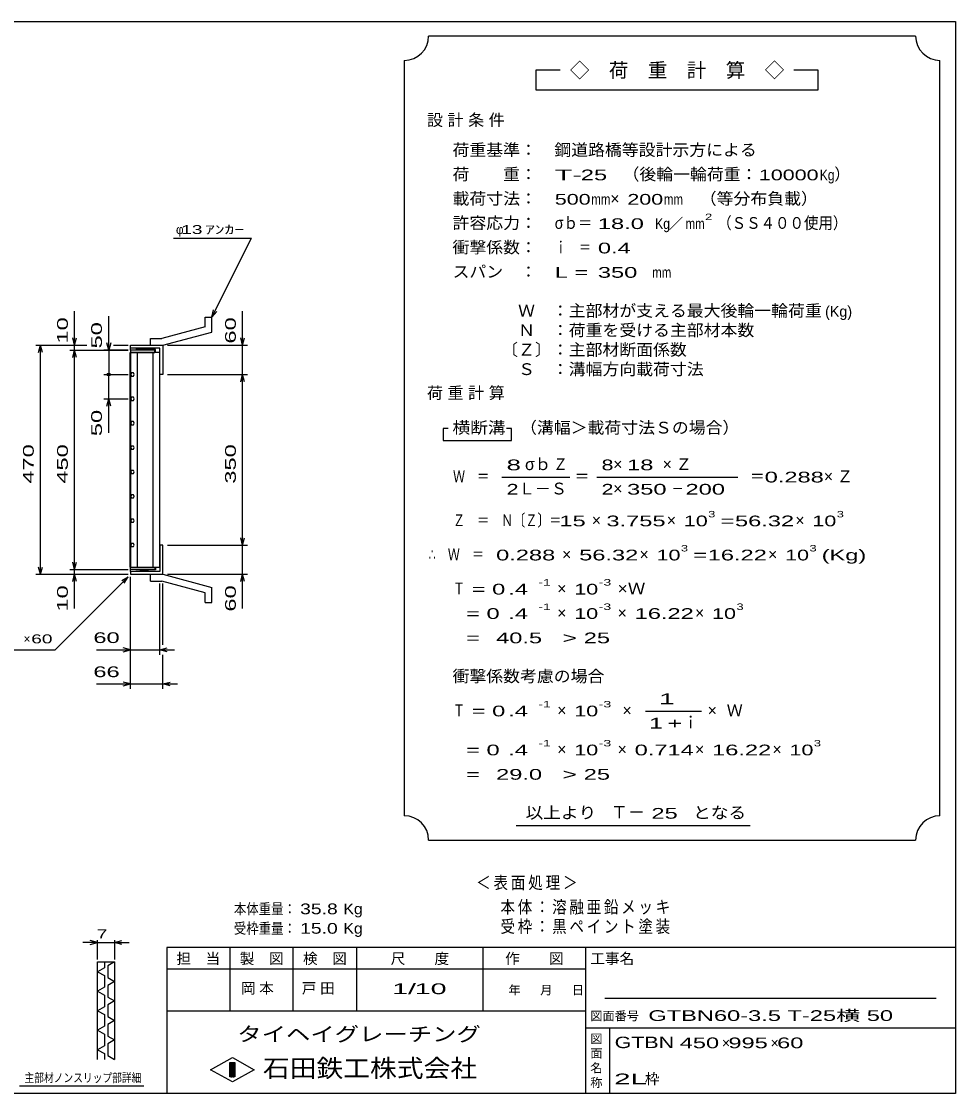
# Model space of a CAD drawing. Units: millimetres, scale not verified. Extents: x -1820 to 1731, y -1282 to 1054.
# Drawn here: x -187 to 1731, y -1146 to 1054 of the extents above; entities that cross this region are included whole.
import ezdxf
from ezdxf.enums import TextEntityAlignment as Align

# ---------------------------------------------------------------- set-up
doc = ezdxf.new("R2010")
doc.units = ezdxf.units.MM
doc.header["$LTSCALE"] = 10
for name, color, linetype, lineweight in [('0_2', 150, 'Continuous', 25), ('16', 3, 'Continuous', 25), ('19', 6, 'Continuous', 25), ('22', 4, 'Continuous', 25), ('24', 2, 'Continuous', 25), ('32', 4, 'Continuous', 25)]:
    doc.layers.add(name, color=color, linetype=linetype, lineweight=lineweight)
doc.styles.add('ベクトル', font='')
doc.styles.get('ベクトル').set_extended_font_data('ベクトル')

msp = doc.modelspace()

# ---------------------------------------------------------------- linework, layer by layer
at = {"layer": '0_2'}
for p, q in [((-1729, 1053.5), (1731, 1053.5)), ((1731, 1053.5), (1731, -1146.5)), ((1731, -846.5), (111, -846.5)), ((111, -846.5), (111, -1146.5)), ((241, -846.5), (241, -976.5)), ((371, -976.5), (371, -846.5)), ((501, -846.5), (501, -976.5)), ((761, -976.5), (761, -846.5)), ((971, -846.5), (971, -1146.5)), ((971, -891.5), (111, -891.5)), ((1691, -951.5), (1011, -951.5)), ((111, -976.5), (971, -976.5)), ((971, -1011.5), (1731, -1011.5)), ((1021, -1146.5), (1021, -1011.5)), ((201, -1097.5), (246, -1072.5)), ((246, -1072.5), (291, -1097.5)), ((246, -1122.5), (201, -1097.5)), ((241, -1082.5), (251, -1082.5)), ((241, -1112.5), (241, -1082.5)), ((241, -1082.5), (243, -1082.5)), ((243, -1082.5), (243, -1112.5)), ((245, -1112.5), (245, -1082.5)), ((245, -1082.5), (247, -1082.5)), ((291, -1097.5), (246, -1122.5)), ((247, -1082.5), (247, -1112.5)), ((249, -1112.5), (249, -1082.5)), ((249, -1082.5), (251, -1082.5)), ((251, -1082.5), (251, -1112.5)), ((251, -1082.5), (251, -1112.5)), ((251, -1112.5), (241, -1112.5)), ((243, -1112.5), (245, -1112.5)), ((247, -1112.5), (249, -1112.5)), ((1731, -1146.5), (-1729, -1146.5))]:
    msp.add_line(p, q, dxfattribs=at)
at = {"layer": '16'}
for p, q in [((36.3, -66.5), (36.3, 374.5)), ((36.3, 374.5), (37, 374.5)), ((87, 379), (37, 379)), ((37, 379), (37, 374.5)), ((37, 374.5), (87, 374.5)), ((37, 374.5), (37, -66.5)), ((97, 374.5), (37, 374.5)), ((52, 380), (48, 380)), ((50.5, 374.5), (50.5, -66.5)), ((65, 382), (52, 380)), ((78, 380), (65, 382)), ((88, 380), (78, 380)), ((83.5, -66.5), (83.5, 374.5)), ((87, 374.5), (87, 379)), ((88, 374.5), (88, 380)), ((97, -66.5), (97, 374.5)), ((38.85, 332.24), (37, 328.98)), ((42.6, 332.26), (38.85, 332.24)), ((44.5, 329), (42.6, 332.26)), ((37, 328.98), (38.9, 325.74)), ((38.9, 325.74), (42.65, 325.76)), ((42.65, 325.76), (44.5, 329.02)), ((38.85, 282.24), (37, 278.98)), ((37, 278.98), (38.9, 275.74)), ((42.6, 282.26), (38.85, 282.24)), ((38.9, 275.74), (42.65, 275.76)), ((44.5, 279), (42.6, 282.26)), ((42.65, 275.76), (44.5, 279.02)), ((38.85, 232.24), (37, 228.98)), ((37, 228.98), (38.9, 225.74)), ((42.6, 232.26), (38.85, 232.24)), ((38.9, 225.74), (42.65, 225.76)), ((44.5, 229), (42.6, 232.26)), ((42.65, 225.76), (44.5, 229.02)), ((38.85, 182.24), (37, 178.98)), ((37, 178.98), (38.9, 175.74)), ((42.6, 182.26), (38.85, 182.24)), ((44.5, 179), (42.6, 182.26)), ((42.65, 175.76), (44.5, 179.02)), ((38.9, 175.74), (42.65, 175.76)), ((38.85, 132.24), (37, 128.98)), ((42.6, 132.26), (38.85, 132.24)), ((44.5, 129), (42.6, 132.26)), ((37, 128.98), (38.9, 125.74)), ((38.9, 125.74), (42.65, 125.76)), ((42.65, 125.76), (44.5, 129.02)), ((38.85, 82.24), (37, 78.98)), ((37, 78.98), (38.9, 75.74)), ((42.6, 82.26), (38.85, 82.24)), ((38.9, 75.74), (42.65, 75.76)), ((44.5, 79), (42.6, 82.26)), ((42.65, 75.76), (44.5, 79.02)), ((38.85, 32.24), (37, 28.98)), ((37, 28.98), (38.9, 25.74)), ((42.6, 32.26), (38.85, 32.24)), ((38.9, 25.74), (42.65, 25.76)), ((44.5, 29), (42.6, 32.26)), ((42.65, 25.76), (44.5, 29.02)), ((38.85, -17.76), (37, -21.02)), ((37, -21.02), (38.9, -24.26)), ((42.6, -17.74), (38.85, -17.76)), ((44.5, -21), (42.6, -17.74)), ((42.65, -24.24), (44.5, -20.98)), ((38.9, -24.26), (42.65, -24.24)), ((37, -66.5), (36.3, -66.5)), ((37, -66.5), (87, -66.5)), ((37, -71), (37, -66.5)), ((37, -66.5), (97, -66.5)), ((87, -71), (37, -71)), ((52, -72), (48, -72)), ((65, -74), (52, -72)), ((78, -72), (65, -74)), ((88, -72), (78, -72)), ((87, -66.5), (87, -71)), ((88, -66.5), (88, -72))]:
    msp.add_line(p, q, dxfattribs=at)
at = {"layer": '19'}
for p, q in [((190, 447), (204, 447)), ((190, 427), (190, 447)), ((204, 416), (204, 447)), ((190, 427), (101, 403)), ((78, 403), (101, 403)), ((78, 389), (78, 403)), ((103, 389), (204, 416)), ((37, 379), (37, 389)), ((37, 383), (37, 389)), ((37, 389), (102, 389)), ((97, 383), (37, 383)), ((78, 389), (103, 389)), ((97, 329), (97, 383)), ((102, 389), (103, 388)), ((103, 388), (103, 329)), ((103, 329), (97, 329)), ((103, -21), (97, -21)), ((97, -21), (97, -75)), ((103, -80), (103, -21)), ((37, -75), (37, -65)), ((37, -75), (37, -81)), ((97, -75), (37, -75)), ((37, -81), (102, -81)), ((78, -81), (103, -81)), ((78, -95), (78, -81)), ((102, -81), (103, -80)), ((103, -81), (204, -108)), ((78, -95), (101, -95)), ((190, -119), (101, -95)), ((204, -139), (204, -108)), ((190, -139), (190, -119)), ((190, -139), (204, -139))]:
    msp.add_line(p, q, dxfattribs=at)
at = {"layer": '22'}
for p, q in [((125, 609), (285, 609)), ((204, 447), (285, 609)), ((-78, 389), (-78, 459)), ((-8, 379), (-8, 449)), ((204, 447), (207, 461.6)), ((204, 447), (214, 458)), ((267, 389), (267, 459)), ((-78, 389), (-82, 404)), ((-78, 389), (-74, 404)), ((267, 389), (263, 404)), ((267, 389), (271, 404)), ((-158, 389), (-53, 389)), ((-152, 374), (-148, 389)), ((-144, 374), (-148, 389)), ((-148, -81), (-148, 389)), ((-88, 389), (-53, 389)), ((-88, 379), (32, 379)), ((-82, 364), (-78, 379)), ((-78, 379), (-78, 389)), ((-74, 364), (-78, 379)), ((-78, -71), (-78, 379)), ((32, 379), (-18, 379)), ((-8, 379), (-12, 394)), ((-4, 394), (-8, 379)), ((-8, 379), (-8, 329)), ((2, 389), (32, 389)), ((2, 389), (32, 389)), ((113, 389), (277, 389)), ((267, 329), (267, 389)), ((-18, 329), (32, 329)), ((-8, 279), (-8, 329)), ((113, 329), (277, 329)), ((263, 314), (267, 329)), ((271, 314), (267, 329)), ((267, -21), (267, 329)), ((-18, 279), (32, 279)), ((-12, 264), (-8, 279)), ((-4, 264), (-8, 279)), ((-8, 209), (-8, 279)), ((113, -21), (277, -21)), ((267, -21), (263, -6)), ((267, -21), (271, -6)), ((267, -81), (267, -21)), ((-148, -81), (-152, -66)), ((-148, -81), (-144, -66)), ((-78, -71), (-82, -56)), ((-78, -71), (-74, -56)), ((-158, -81), (32, -81)), ((-118, -236), (32, -86)), ((-88, -71), (32, -71)), ((-88, -81), (32, -81)), ((-82, -96), (-78, -81)), ((-78, -81), (-78, -71)), ((-74, -96), (-78, -81)), ((-78, -151), (-78, -81)), ((19, -94), (32, -86)), ((24, -99), (32, -86)), ((37, -246), (37, -86)), ((37, -316), (37, -86)), ((113, -81), (277, -81)), ((263, -96), (267, -81)), ((271, -96), (267, -81)), ((267, -151), (267, -81)), ((97, -246), (97, -100)), ((103, -226), (103, -100)), ((-318, -236), (-118, -236)), ((-33, -236), (37, -236)), ((37, -236), (22, -232)), ((22, -240), (37, -236)), ((37, -236), (97, -236)), ((97, -236), (112, -232)), ((112, -240), (97, -236)), ((97, -236), (127, -236)), ((103, -316), (103, -246)), ((-33, -306), (37, -306)), ((37, -306), (22, -302)), ((22, -310), (37, -306)), ((37, -306), (103, -306)), ((103, -306), (118, -302)), ((118, -310), (103, -306)), ((103, -306), (133, -306))]:
    msp.add_line(p, q, dxfattribs=at)
msp.add_circle((-8, 329), 3, dxfattribs=at)
at = {"layer": '24', "color": 4}
for p, q in [((1649, 1023.5), (649, 1023.5)), ((599, 973.5), (599, -576.5)), ((1699, -576.5), (1699, 973.5)), ((919, 953.5), (869, 953.5)), ((869, 953.5), (869, 913.5)), ((1449, 953.5), (1399, 953.5)), ((1449, 913.5), (1449, 953.5)), ((869, 913.5), (1449, 913.5)), ((689, 218.5), (679, 218.5)), ((679, 218.5), (679, 193.5)), ((819, 218.5), (809, 218.5)), ((819, 193.5), (819, 218.5)), ((679, 193.5), (819, 193.5)), ((799, 118.5), (939, 118.5)), ((994, 118.5), (1284, 118.5)), ((1094, -361.5), (1209, -361.5)), ((829, -596.5), (1309, -596.5)), ((649, -626.5), (1649, -626.5))]:
    msp.add_line(p, q, dxfattribs=at)
for centre, start, end in [((599, 1023.5), 270, 0), ((1699, 1023.5), 180, 270), ((599, -626.5), 0, 90), ((1699, -626.5), 90, 180)]:
    msp.add_arc(centre, 50, start, end, dxfattribs=at)
at = {"layer": '32'}
for p, q in [((-31, -836.5), (-46, -832.5)), ((-31, -871.5), (-31, -831.5)), ((4, -831.5), (4, -871.5)), ((4, -836.5), (19, -832.5)), ((-31, -836.5), (-61, -836.5)), ((-46, -840.5), (-31, -836.5)), ((-31, -836.5), (4, -836.5)), ((19, -840.5), (4, -836.5)), ((4, -836.5), (34, -836.5)), ((-31, -876.5), (4, -876.5)), ((-31, -1076.5), (-31, -876.5)), ((-17, -876.5), (-17, -888.5)), ((4, -876.5), (-10, -884.5)), ((4, -876.5), (4, -1076.5)), ((-17, -888.5), (-31, -896.5)), ((-31, -896.5), (-17, -904.5)), ((-10, -884.5), (-10, -908.5)), ((-17, -904.5), (-17, -928.5)), ((-10, -908.5), (4, -916.5)), ((4, -916.5), (-10, -924.5)), ((-17, -928.5), (-31, -936.5)), ((-31, -936.5), (-17, -944.5)), ((-17, -944.5), (-17, -968.5)), ((-10, -924.5), (-10, -948.5)), ((-10, -948.5), (4, -956.5)), ((4, -956.5), (-10, -964.5)), ((-10, -964.5), (-10, -988.5)), ((-17, -968.5), (-31, -976.5)), ((-31, -976.5), (-17, -984.5)), ((-17, -984.5), (-17, -1008.5)), ((-10, -988.5), (4, -996.5)), ((-17, -1008.5), (-31, -1016.5)), ((4, -996.5), (-10, -1004.5)), ((-10, -1004.5), (-10, -1028.5)), ((-31, -1016.5), (-17, -1024.5)), ((-17, -1024.5), (-17, -1048.5)), ((-10, -1028.5), (4, -1036.5)), ((-17, -1048.5), (-31, -1056.5)), ((4, -1036.5), (-10, -1044.5)), ((-10, -1044.5), (-10, -1068.5)), ((-31, -1056.5), (-17, -1064.5)), ((-17, -1064.5), (-17, -1076.5)), ((-10, -1068.5), (4, -1076.5)), ((64, -1131.5), (-191, -1131.5))]:
    msp.add_line(p, q, dxfattribs=at)

# ---------------------------------------------------------------- texts
at = {"layer": '0_2', "style": 'ベクトル'}
for s, height, p in [('担\u3000当', 21.99, (131, -869.5)), ('製\u3000図', 21.99, (261, -869.5)), ('検\u3000図', 21.99, (391, -869.5)), ('尺\u3000\u3000度', 21.99, (571, -869.5)), ('作\u3000\u3000図', 21.99, (806, -869.5)), ('工事名', 21.99, (981, -869.5)), ('年', 18.33, (813, -934)), ('月', 18.33, (878, -934)), ('日', 18.33, (943, -934)), ('図面番号', 18.33, (981, -987)), ('図', 18.33, (981, -1034)), ('面', 18.33, (981, -1064)), ('名', 18.33, (981, -1094)), ('称', 18.33, (981, -1124))]:
    msp.add_text(s, height=height, dxfattribs=at).set_placement(p, align=Align.MIDDLE_LEFT)
at = {"layer": '0_2', "color": 222, "style": 'ベクトル'}
for s, height, width, p in [('タイヘイグレーチング', 29.33, 1.25, (256, -1024.5)), ('石田鉄工株式会社', 36.66, 1.1, (308.5, -1094.5))]:
    msp.add_text(s, height=height, dxfattribs=dict(at, width=width)).set_placement(p, align=Align.MIDDLE_LEFT)
at = {"layer": '22', "color": 2, "style": 'ベクトル'}
for s, height, p in [('φ', 18.33, (130, 626.5)), ('×', 18.33, (-183, -213.5)), ('×', 21.99, (1251, -1042.5)), ('×', 21.99, (1351, -1042.5)), ('枠', 21.99, (1093, -1116.5))]:
    msp.add_text(s, height=height, dxfattribs=at).set_placement(p, align=Align.MIDDLE_LEFT)
for s, height, width, p in [(' 13 ', 18.33, 1.6, (130, 626.5)), ('ｱﾝｶｰ', 18.33, 1.6, (190, 626.5)), (' 60 ', 18.33, 1.6, (-178, -213.5)), (' 60 ', 21.99, 1.65, (-53, -211)), (' 66 ', 21.99, 1.65, (-53, -281)), ('本体重量：', 21.99, 0.85, (249, -767.5)), (' 35.8', 21.99, 1.35, (374, -767.5)), ('Kg', 21.99, 1.1, (474, -767.5)), ('受枠重量：', 21.99, 0.85, (249, -807.5)), (' 15.0', 21.99, 1.35, (374, -807.5)), ('Kg', 21.99, 1.1, (474, -807.5)), ('1/', 21.99, 2, (574, -931.5)), (' 10 ', 21.99, 2, (604, -931.5)), ('GTBN60-3.5 T-25横 50                       ', 21.99, 1.65, (1100, -986.5)), ('GTBN', 23.46, 1.4, (1031, -1041.5)), (' 450 ', 21.99, 1.65, (1151, -1042.5)), (' 995 ', 21.99, 1.65, (1251, -1042.5)), (' 60 ', 21.99, 1.65, (1351, -1042.5)), ('2L', 21.99, 2.05, (1030, -1116.5))]:
    msp.add_text(s, height=height, dxfattribs=dict(at, width=width)).set_placement(p, align=Align.MIDDLE_LEFT)
at = {"layer": '22', "color": 2, "style": 'ベクトル', "width": 1.65}
for s, p in [(' 10 ', (-103, 379)), (' 60 ', (242, 379)), (' 50 ', (-33, 369)), (' 50 ', (-33, 189)), (' 470 ', (-173, 91.5)), (' 450 ', (-103, 91.5)), (' 350 ', (242, 91.5)), (' 10 ', (-103, -171)), (' 60 ', (242, -171))]:
    msp.add_text(s, height=21.99, rotation=90, dxfattribs=at).set_placement(p, align=Align.MIDDLE_LEFT)
at = {"layer": '22', "color": 2, "attachment_point": 4, "style": 'ベクトル'}
for s, insert, char_height in [('\\T1.2;\\W0.85;＜表面処理＞', (746.5, -715), 25.66), ('\\T1.19;\\W0.85;本体：溶融亜鉛メッキ', (796.5, -765), 25.66), ('\\T1.19;\\W0.85;受枠：黒ペイント塗装', (796.5, -805), 25.66), ('\\T1.25;岡本\u3000', (263.5, -931.5), 21.99), ('\\T1.25;戸田\u3000', (388.5, -931.5), 21.99)]:
    msp.add_mtext(s, dxfattribs=dict(at, insert=insert, char_height=char_height))
at = {"layer": '24', "style": 'ベクトル'}
for s, height, p in [('◇\u3000荷\u3000重\u3000計\u3000算\u3000◇', 29.33, (939, 953.5)), ('）', 24.19, (1482, 740)), ('×', 24.19, (1022, 690)), ('／', 21.99, (1141.5, 638.5)), ('(Kg)', 21.99, (1463, 458.5)), ('σｂ', 24.19, (847, 145)), ('×', 24.19, (1028, 145)), ('Ｌ－Ｓ', 24.19, (834, 95)), ('×', 24.19, (1028, 95)), ('×', 24.19, (984, 30)), ('×', 24.19, (1138, 30)), ('×', 24.19, (1402, 30)), ('×', 24.19, (923, -40)), ('×', 24.19, (1082, -40)), ('×', 24.19, (1346, -40)), ('×', 24.19, (913, -110)), ('×', 24.19, (913, -160)), ('×', 24.19, (1037, -160)), ('×', 24.19, (1196, -160)), ('Ｗ', 24.19, (1261, -360)), ('×', 24.19, (913, -360)), ('×', 24.19, (1047, -360)), ('ｉ', 24.19, (1170.5, -385)), ('×', 24.19, (1222, -360)), ('×', 24.19, (913, -440)), ('×', 24.19, (1037, -440)), ('×', 24.19, (1196, -440)), ('×', 24.19, (1355, -440)), ('Ｔ－', 25.66, (1023, -569))]:
    msp.add_text(s, height=height, dxfattribs=at).set_placement(p, align=Align.MIDDLE_LEFT)
for s, height, width, p in [('荷重基準：\u3000', 24.19, 1.05, (698, 790)), ('鋼道路橋等設計示方による', 24.19, 1.05, (907, 790)), ('荷\u3000\u3000重：\u3000', 24.19, 1.05, (698, 740)), ('T-', 21.99, 2, (908, 738.5)), (' 25 ', 21.99, 1.65, (948, 738.5)), ('（後輪一輪荷重：', 24.19, 1.05, (1047, 740)), ('10000', 21.99, 1.5, (1327, 738.5)), ('Kg', 21.99, 0.85, (1452, 738.5)), ('載荷寸法：\u3000', 24.19, 1.05, (698, 690)), ('\u3000（等分布負載）', 24.19, 1.05, (1171, 690)), ('500', 21.99, 1.5, (908, 688.5)), ('mm', 21.99, 0.8, (983, 688.5)), ('200', 21.99, 1.5, (1057, 688.5)), ('mm', 21.99, 0.8, (1132, 688.5)), ('許容応力：\u3000', 24.19, 1.05, (698, 640)), ('σｂ＝', 24.19, 0.9, (908, 640)), (' 18.0', 21.99, 1.65, (983, 638.5)), ('Kg', 21.99, 0.85, (1114, 638.5)), ('mm', 21.99, 0.8, (1176.5, 638.5)), ('2', 13.2, 1.5, (1216.5, 652.5)), ('（ＳＳ４００使用）', 24.19, 0.9, (1241.5, 640)), ('衝撃係数：\u3000', 24.19, 1.05, (698, 590)), ('ｉ\u3000＝', 24.19, 0.75, (908, 590)), (' 0.4', 21.99, 1.65, (983, 588.5)), ('スパン\u3000：\u3000', 24.19, 1.05, (698, 540)), ('L =', 21.99, 1.65, (908, 538.5)), (' 350 ', 21.99, 1.65, (983, 538.5)), ('mm', 21.99, 0.8, (1108, 538.5)), ('\u3000Ｗ\u3000：主部材が支える最大後輪一輪荷重', 24.19, 1.05, (798, 460)), ('\u3000Ｎ\u3000：荷重を受ける主部材本数', 24.19, 1.05, (798, 420)), ('〔Ｚ〕：主部材断面係数', 24.19, 1.05, (798, 380)), ('\u3000Ｓ\u3000：溝幅方向載荷寸法', 24.19, 1.05, (798, 340)), ('横断溝', 24.19, 1.1, (698, 220)), ('\u3000（溝幅＞載荷寸法Ｓの場合）', 24.19, 1.05, (802, 220)), ('8', 21.99, 1.8, (809, 143.5)), ('Ｚ', 24.19, 0.9, (905, 145)), ('8', 21.99, 1.5, (1004, 143.5)), (' 18 ', 21.99, 1.65, (1043, 143.5)), ('Ｗ\u3000＝', 24.19, 0.75, (699, 120)), ('＝', 24.19, 0.9, (949, 120)), ('＝', 24.19, 0.9, (1309, 120)), ('0.288', 21.99, 1.65, (1339, 118.5)), ('2', 21.99, 1.5, (809, 93.5)), ('2', 21.99, 1.5, (1004, 93.5)), (' 350 ', 21.99, 1.65, (1043, 93.5)), ('－', 24.19, 0.75, (1148, 95)), (' 200 ', 21.99, 1.65, (1163, 93.5)), ('Ｚ\u3000＝\u3000Ｎ〔Ｚ〕＝', 24.19, 0.75, (699, 30)), ('3', 13.2, 1.5, (1223, 42.5)), ('3', 13.2, 1.5, (1487, 42.5)), (' 15 ', 21.99, 1.65, (904, 28.5)), ('3.755', 21.99, 1.65, (1014, 28.5)), ('10', 21.99, 1.5, (1173, 28.5)), ('=', 21.99, 1.7, (1248, 28.5)), ('56.32', 21.99, 1.65, (1278, 28.5)), ('10', 21.99, 1.5, (1437, 28.5)), ('3', 13.2, 1.5, (1167, -27.5)), ('3', 13.2, 1.5, (1431, -27.5)), ('∴\u3000Ｗ\u3000＝', 24.19, 0.75, (649, -40)), (' 0.288', 21.99, 1.65, (774, -41.5)), ('56.32', 21.99, 1.65, (958, -41.5)), ('10', 21.99, 1.5, (1117, -41.5)), ('=', 21.99, 1.7, (1192, -41.5)), ('16.22', 21.99, 1.65, (1222, -41.5)), ('10', 21.99, 1.5, (1381, -41.5)), ('(Kg)', 21.99, 1.65, (1456, -41.5)), ('Ｔ', 24.19, 0.75, (699, -110)), (' = 0', 21.99, 1.65, (724, -111.5)), (' .4 ', 21.99, 1.65, (799, -111.5)), ('-1', 13.2, 1.65, (874, -97.5)), ('10', 21.99, 1.5, (948, -111.5)), ('-3', 13.2, 1.65, (998, -97.5)), ('×Ｗ', 24.19, 1.1, (1037, -110)), ('  = 0', 21.99, 1.65, (699, -161.5)), (' .4 ', 21.99, 1.65, (799, -161.5)), ('-1', 13.2, 1.65, (874, -147.5)), ('10', 21.99, 1.5, (948, -161.5)), ('-3', 13.2, 1.65, (998, -147.5)), ('16.22', 21.99, 1.65, (1072, -161.5)), ('10', 21.99, 1.5, (1231, -161.5)), ('3', 13.2, 1.5, (1281, -147.5)), ('  =', 21.99, 1.65, (699, -211.5)), (' 40.5', 21.99, 1.65, (774, -211.5)), ('>', 21.99, 1.7, (924, -211.5)), (' 25 ', 21.99, 1.65, (954, -211.5)), ('衝撃係数考慮の場合', 24.19, 1.05, (698, -290)), ('Ｔ', 24.19, 0.75, (699, -360)), (' = 0', 21.99, 1.65, (724, -361.5)), (' .4 ', 21.99, 1.65, (799, -361.5)), ('-1', 13.2, 1.65, (874, -347.5)), ('10', 21.99, 1.5, (948, -361.5)), ('-3', 13.2, 1.65, (998, -347.5)), ('  = 0', 21.99, 1.65, (699, -441.5)), (' .4 ', 21.99, 1.65, (799, -441.5)), ('-1', 13.2, 1.65, (874, -427.5)), ('10', 21.99, 1.5, (948, -441.5)), ('-3', 13.2, 1.65, (998, -427.5)), ('0.714', 21.99, 1.65, (1072, -441.5)), ('16.22', 21.99, 1.65, (1231, -441.5)), ('10', 21.99, 1.5, (1390, -441.5)), ('3', 13.2, 1.5, (1440, -427.5)), (' 29.0', 21.99, 1.65, (774, -491.5)), ('>', 21.99, 1.7, (924, -491.5)), (' 25 ', 21.99, 1.65, (954, -491.5)), ('  =', 21.99, 1.65, (699, -491.5)), ('以上より\u3000', 24.19, 1.1, (848, -570)), (' 25 ', 21.99, 1.65, (1093, -571.5)), ('となる', 24.19, 1.1, (1192, -570))]:
    msp.add_text(s, height=height, dxfattribs=dict(at, width=width)).set_placement(p, align=Align.MIDDLE_LEFT)
at = {"layer": '24', "attachment_point": 4, "style": 'ベクトル'}
for s, insert, char_height in [('\\T1.28;設計条件', (645.5, 850), 24.19), ('\\T1.28;荷重計算', (645.5, 290), 24.19), ('\\T1.42;×Ｚ', (1129.5, 145), 24.19), ('\\T1.42;×Ｚ', (1460.5, 120), 24.19), ('\\T1.25;\\W2;\\~1\\~', (1101.5, -336.5), 21.99), ('\\T1.33;\\W1.75;1+', (1101.5, -386.5), 21.99)]:
    msp.add_mtext(s, dxfattribs=dict(at, insert=insert, char_height=char_height))
at = {"layer": '32', "color": 2, "style": 'ベクトル'}
for s, width, p in [(' 7 ', 1.6, (-43.5, -819)), ('主部材ノンスリップ部詳細', 0.8, (-181, -1114))]:
    msp.add_text(s, height=18.33, dxfattribs=dict(at, width=width)).set_placement(p, align=Align.MIDDLE_LEFT)

doc.saveas('drawing.dxf')
